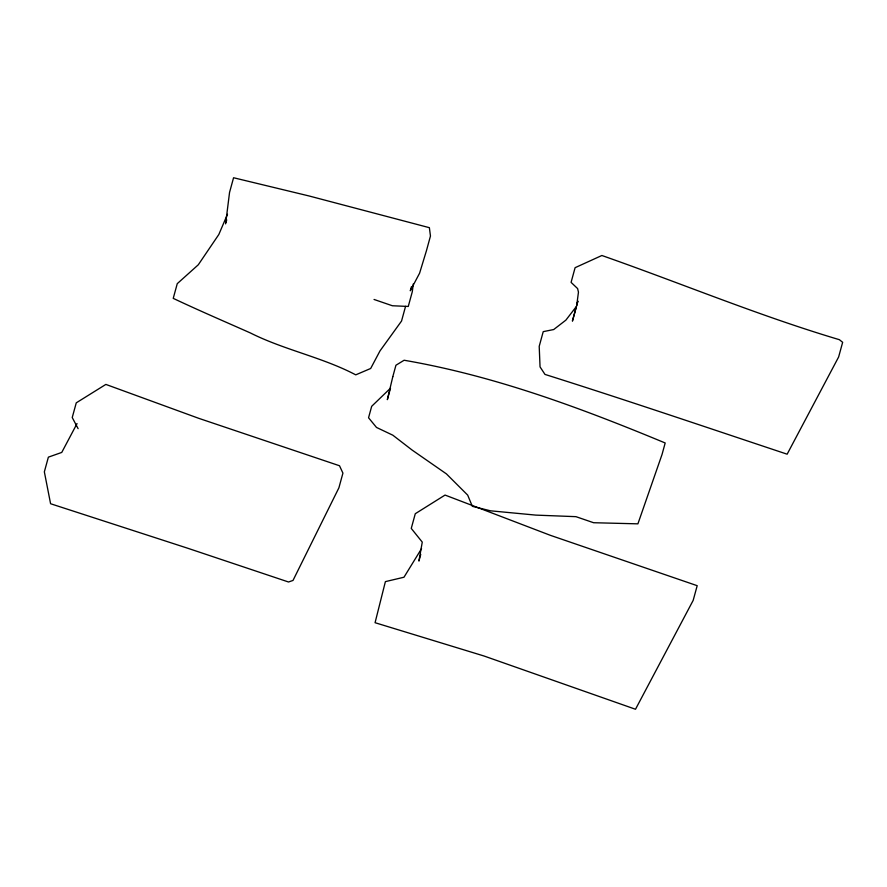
<?xml version="1.0" encoding="UTF-8"?>
<svg xmlns="http://www.w3.org/2000/svg" width="887" height="887" viewBox="0 0 887 887"><rect width="100%" height="100%" fill="white"/><g stroke="black" fill="none" stroke-linecap="round" stroke-linejoin="round"><path stroke-width="1.33" d="M225.62 223.868L229.545 192.446L233.569 177.744L309.131 195.983L429.375 227.682L430.461 236.031L426.436 250.733L419.595 273.196L410.293 290.759L411.391 286.745M413.298 283.907L412.289 291.756L408.264 306.458L392.364 305.749L374.048 299.462M577.88 301.148L572.414 321.127L576.439 306.425L565.873 320.14L553.699 329.543L543.221 331.649L539.207 346.34L540.05 366.896L544.984 374.414C626.056 399.993 706.529 427.346 787.146 454.188L838.625 356.995L842.65 342.304L839.379 339.688C758.795 315.717 681.149 283.286 601.874 255.5L575.098 267.686L571.084 282.376L577.603 288.574L578.457 292.145L576.727 305.294L577.825 301.281M225.985 222.537L226.717 219.865M405.559 306.348L401.545 321.039L379.98 350.93L370.677 368.482L355.754 374.846C322.125 357.173 284.217 349.955 250.4 332.958C224.566 321.504 198.71 310.383 173.231 298.365L177.256 283.663L198.3 264.769L218.823 234.501L227.482 214.244M420.748 554.386L418.919 561.072L422.267 542.112L411.258 528.419L415.282 513.717L445.052 495.068L550.317 535.304L697.193 585.686L693.168 600.388L635.502 709.256L484.025 656.003L375.068 622.707L385.39 581.628L403.984 577.226L421.536 548.654M77.036 423.576L61.757 452.425L48.375 457.149L44.35 471.851L50.592 503.738L187.778 548.255L288.519 581.994L293.009 580.442L338.901 487.817L342.925 473.115L339.51 465.753L198.566 418.265L105.863 384.415L76.26 402.842L72.235 417.533L78.111 428.654M392.797 376.709L387.353 399.649L390.491 388.184L371.686 406.301L368.548 417.766L376.498 427.445L392.83 435.195L412.111 450.064L446.427 473.891L467.693 495.123L472.305 506.311L490.5 510.812L535.848 515.114L575.951 516.666L593.58 522.72L637.908 523.84L662.046 454.443L665.183 442.979C580.73 407.898 494.58 375.833 404.117 360.244L395.935 365.244L392.797 376.709"/></g></svg>
